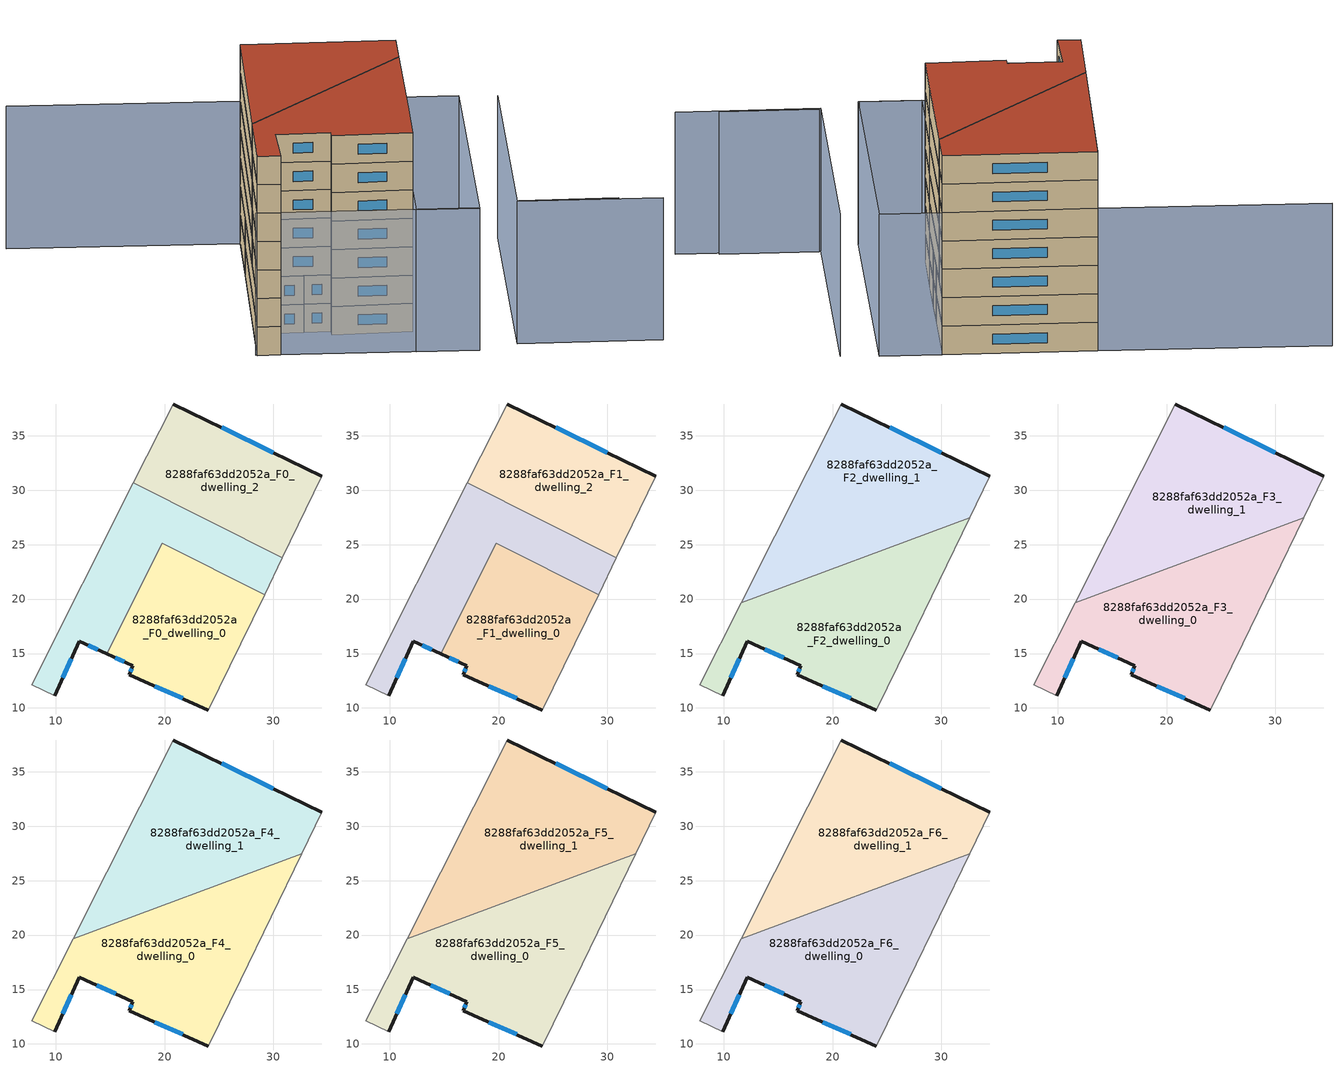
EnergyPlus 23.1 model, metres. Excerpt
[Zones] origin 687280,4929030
8288faf63dd2052a_F0_dwelling_0
 floor ground (EU_floor_Construction): 29.19,20.42 27,15.89 24.01,9.81 16.75,13.07 17.09,13.86 14.67,14.98 19.78,25.14 z0
 wall outside (EU_wall_Construction): 14.67,14.98 17.09,13.86 16.75,13.07 24.01,9.81 z0:3
 wall to 8288faf63dd2052a_F0_dwelling_1 (EU_wall_Construction): 29.19,20.42 19.78,25.14 14.67,14.98 z0:3
 wall adiabatic (EU_wall_Construction): 24.01,9.81 27,15.89 29.19,20.42 z0:3
 window (EU_Window_Construction): 15.46,14.62 16.31,14.23 / 19.11,12.01 21.65,10.87 / 16.98,13.61 16.86,13.33 z0.98:2.02
8288faf63dd2052a_F0_dwelling_1
 floor ground (EU_floor_Construction): 30.82,23.8 29.19,20.42 19.78,25.14 14.67,14.98 12.17,16.13 9.9,11.12 7.79,12.11 17.14,30.67 z0
 wall outside (EU_wall_Construction): 9.9,11.12 12.17,16.13 14.67,14.98 z0:3
 wall adiabatic (EU_wall_Construction): 17.14,30.67 7.79,12.11 9.9,11.12 / 29.19,20.42 30.82,23.8 z0:3
 wall to 8288faf63dd2052a_F0_dwelling_2 (EU_wall_Construction): 30.82,23.8 17.14,30.67 z0:3
 window (EU_Window_Construction): 12.99,15.76 13.86,15.35 / 10.64,12.75 11.44,14.5 z0.98:2.02
8288faf63dd2052a_F0_dwelling_2
 floor ground (EU_floor_Construction): 34.44,31.29 30.82,23.8 17.14,30.67 20.79,37.92 z0
 wall outside (EU_wall_Construction): 34.44,31.29 20.79,37.92 z0:3
 wall adiabatic (EU_wall_Construction): 20.79,37.92 17.14,30.67 / 30.82,23.8 34.44,31.29 z0:3
 window (EU_Window_Construction): 30,33.45 25.23,35.77 z0.98:2.02
8288faf63dd2052a_F1_dwelling_0
 floor to 8288faf63dd2052a_F0_dwelling_0 (EU_floor_Construction): 29.19,20.42 27,15.89 24.01,9.81 16.75,13.07 17.09,13.86 14.67,14.98 19.78,25.14 z3
 wall outside (EU_wall_Construction): 14.67,14.98 17.09,13.86 16.75,13.07 24.01,9.81 z3:6
 wall to 8288faf63dd2052a_F1_dwelling_1 (EU_wall_Construction): 29.19,20.42 19.78,25.14 14.67,14.98 z3:6
 wall adiabatic (EU_wall_Construction): 24.01,9.81 27,15.89 29.19,20.42 z3:6
 window (EU_Window_Construction): 15.46,14.62 16.31,14.23 / 19.11,12.01 21.65,10.87 / 16.98,13.61 16.86,13.33 z3.98:5.02
8288faf63dd2052a_F1_dwelling_1
 floor to 8288faf63dd2052a_F0_dwelling_1 (EU_floor_Construction): 30.82,23.8 29.19,20.42 19.78,25.14 14.67,14.98 12.17,16.13 9.9,11.12 7.79,12.11 17.14,30.67 z3
 wall outside (EU_wall_Construction): 9.9,11.12 12.17,16.13 14.67,14.98 z3:6
 wall adiabatic (EU_wall_Construction): 17.14,30.67 7.79,12.11 9.9,11.12 / 29.19,20.42 30.82,23.8 z3:6
 wall to 8288faf63dd2052a_F1_dwelling_2 (EU_wall_Construction): 30.82,23.8 17.14,30.67 z3:6
 window (EU_Window_Construction): 12.99,15.76 13.86,15.35 / 10.64,12.75 11.44,14.5 z3.98:5.02
8288faf63dd2052a_F1_dwelling_2
 floor to 8288faf63dd2052a_F0_dwelling_2 (EU_floor_Construction): 34.44,31.29 30.82,23.8 17.14,30.67 20.79,37.92 z3
 wall outside (EU_wall_Construction): 34.44,31.29 20.79,37.92 z3:6
 wall adiabatic (EU_wall_Construction): 20.79,37.92 17.14,30.67 / 30.82,23.8 34.44,31.29 z3:6
 window (EU_Window_Construction): 30,33.45 25.23,35.77 z3.98:5.02
8288faf63dd2052a_F2_dwelling_0
 floor to 8288faf63dd2052a_F1_dwelling_0 (EU_floor_Construction): 29.19,20.42 27,15.89 24.01,9.81 16.75,13.07 17.09,13.86 14.67,14.98 18.27,22.15 22.57,23.74 z6
 floor to 8288faf63dd2052a_F1_dwelling_1 (EU_floor_Construction): 30.82,23.8 29.19,20.42 22.57,23.74 27.37,25.53 z6; 18.27,22.15 14.67,14.98 12.17,16.13 9.9,11.12 7.79,12.11 11.6,19.66 z6
 floor to 8288faf63dd2052a_F1_dwelling_2 (EU_floor_Construction): 32.6,27.48 30.82,23.8 27.37,25.53 z6
 wall outside (EU_wall_Construction): 9.9,11.12 12.17,16.13 17.09,13.86 16.75,13.07 24.01,9.81 z6:9
 wall adiabatic (EU_wall_Construction): 11.6,19.66 7.79,12.11 9.9,11.12 / 24.01,9.81 27,15.89 32.6,27.48 z6:9
 wall to 8288faf63dd2052a_F2_dwelling_1 (EU_wall_Construction): 32.6,27.48 11.6,19.66 z6:9
 window (EU_Window_Construction): 13.77,15.39 15.49,14.6 / 10.64,12.75 11.44,14.5 / 19.11,12.01 21.65,10.87 / 16.98,13.61 16.86,13.33 z6.98:8.02
8288faf63dd2052a_F2_dwelling_1
 floor to 8288faf63dd2052a_F1_dwelling_2 (EU_floor_Construction): 34.44,31.29 32.6,27.48 27.37,25.53 17.14,30.67 20.79,37.92 z6
 floor to 8288faf63dd2052a_F1_dwelling_1 (EU_floor_Construction): 27.37,25.53 22.57,23.74 19.78,25.14 18.27,22.15 11.6,19.66 17.14,30.67 z6
 floor to 8288faf63dd2052a_F1_dwelling_0 (EU_floor_Construction): 22.57,23.74 18.27,22.15 19.78,25.14 z6
 wall outside (EU_wall_Construction): 34.44,31.29 20.79,37.92 z6:9
 wall adiabatic (EU_wall_Construction): 20.79,37.92 11.6,19.66 / 32.6,27.48 34.44,31.29 z6:9
 window (EU_Window_Construction): 30,33.45 25.23,35.77 z6.98:8.02
8288faf63dd2052a_F3_dwelling_0
 floor to 8288faf63dd2052a_F2_dwelling_0 (EU_floor_Construction): 32.6,27.48 27,15.89 24.01,9.81 16.75,13.07 17.09,13.86 12.17,16.13 9.9,11.12 7.79,12.11 11.6,19.66 z9
 wall outside (EU_wall_Construction): 9.9,11.12 12.17,16.13 17.09,13.86 16.75,13.07 24.01,9.81 z9:12
 wall adiabatic (EU_wall_Construction): 11.6,19.66 7.79,12.11 9.9,11.12 / 24.01,9.81 27,15.89 32.6,27.48 z9:12
 wall to 8288faf63dd2052a_F3_dwelling_1 (EU_wall_Construction): 32.6,27.48 11.6,19.66 z9:12
 window (EU_Window_Construction): 13.77,15.39 15.49,14.6 / 10.64,12.75 11.44,14.5 / 19.11,12.01 21.65,10.87 / 16.98,13.61 16.86,13.33 z9.98:11.02
8288faf63dd2052a_F3_dwelling_1
 floor to 8288faf63dd2052a_F2_dwelling_1 (EU_floor_Construction): 34.44,31.29 32.6,27.48 11.6,19.66 20.79,37.92 z9
 wall outside (EU_wall_Construction): 34.44,31.29 20.79,37.92 z9:12
 wall adiabatic (EU_wall_Construction): 20.79,37.92 11.6,19.66 / 32.6,27.48 34.44,31.29 z9:12
 window (EU_Window_Construction): 30,33.45 25.23,35.77 z9.98:11.02
8288faf63dd2052a_F4_dwelling_0
 floor to 8288faf63dd2052a_F3_dwelling_0 (EU_floor_Construction): 32.6,27.48 27,15.89 24.01,9.81 16.75,13.07 17.09,13.86 12.17,16.13 9.9,11.12 7.79,12.11 11.6,19.66 z12
 wall outside (EU_wall_Construction): 9.9,11.12 12.17,16.13 17.09,13.86 16.75,13.07 24.01,9.81 z12:15
 wall adiabatic (EU_wall_Construction): 11.6,19.66 7.79,12.11 9.9,11.12 / 24.01,9.81 27,15.89 32.6,27.48 z12:15
 wall to 8288faf63dd2052a_F4_dwelling_1 (EU_wall_Construction): 32.6,27.48 11.6,19.66 z12:15
 window (EU_Window_Construction): 13.77,15.39 15.49,14.6 / 10.64,12.75 11.44,14.5 / 19.11,12.01 21.65,10.87 / 16.98,13.61 16.86,13.33 z12.98:14.02
8288faf63dd2052a_F4_dwelling_1
 floor to 8288faf63dd2052a_F3_dwelling_1 (EU_floor_Construction): 34.44,31.29 32.6,27.48 11.6,19.66 20.79,37.92 z12
 wall outside (EU_wall_Construction): 34.44,31.29 20.79,37.92 z12:15
 wall adiabatic (EU_wall_Construction): 20.79,37.92 11.6,19.66 / 32.6,27.48 34.44,31.29 z12:15
 window (EU_Window_Construction): 30,33.45 25.23,35.77 z12.98:14.02
8288faf63dd2052a_F5_dwelling_0
 floor to 8288faf63dd2052a_F4_dwelling_0 (EU_floor_Construction): 32.6,27.48 27,15.89 24.01,9.81 16.75,13.07 17.09,13.86 12.17,16.13 9.9,11.12 7.79,12.11 11.6,19.66 z15
 wall outside (EU_wall_Construction): 9.9,11.12 12.17,16.13 17.09,13.86 16.75,13.07 24.01,9.81 z15:18
 wall adiabatic (EU_wall_Construction): 11.6,19.66 7.79,12.11 9.9,11.12 / 24.01,9.81 27,15.89 32.6,27.48 z15:18
 wall to 8288faf63dd2052a_F5_dwelling_1 (EU_wall_Construction): 32.6,27.48 11.6,19.66 z15:18
 window (EU_Window_Construction): 13.77,15.39 15.49,14.6 / 10.64,12.75 11.44,14.5 / 19.11,12.01 21.65,10.87 / 16.98,13.61 16.86,13.33 z15.98:17.02
8288faf63dd2052a_F5_dwelling_1
 floor to 8288faf63dd2052a_F4_dwelling_1 (EU_floor_Construction): 34.44,31.29 32.6,27.48 11.6,19.66 20.79,37.92 z15
 wall outside (EU_wall_Construction): 34.44,31.29 20.79,37.92 z15:18
 wall adiabatic (EU_wall_Construction): 20.79,37.92 11.6,19.66 / 32.6,27.48 34.44,31.29 z15:18
 window (EU_Window_Construction): 30,33.45 25.23,35.77 z15.98:17.02
8288faf63dd2052a_F6_dwelling_0
 floor to 8288faf63dd2052a_F5_dwelling_0 (EU_floor_Construction): 32.6,27.48 27,15.89 24.01,9.81 16.75,13.07 17.09,13.86 12.17,16.13 9.9,11.12 7.79,12.11 11.6,19.66 z18
 wall outside (EU_wall_Construction): 9.9,11.12 12.17,16.13 17.09,13.86 16.75,13.07 24.01,9.81 z18:21
 wall adiabatic (EU_wall_Construction): 11.6,19.66 7.79,12.11 9.9,11.12 / 24.01,9.81 27,15.89 32.6,27.48 z18:21
 wall to 8288faf63dd2052a_F6_dwelling_1 (EU_wall_Construction): 32.6,27.48 11.6,19.66 z18:21
 window (EU_Window_Construction): 13.77,15.39 15.49,14.6 / 10.64,12.75 11.44,14.5 / 19.11,12.01 21.65,10.87 / 16.98,13.61 16.86,13.33 z18.98:20.02
 roof outside (EU_roof_Construction): 27,15.89 32.6,27.48 11.6,19.66 7.79,12.11 9.9,11.12 12.17,16.13 17.09,13.86 16.75,13.07 24.01,9.81 z21
8288faf63dd2052a_F6_dwelling_1
 floor to 8288faf63dd2052a_F5_dwelling_1 (EU_floor_Construction): 34.44,31.29 32.6,27.48 11.6,19.66 20.79,37.92 z18
 wall outside (EU_wall_Construction): 34.44,31.29 20.79,37.92 z18:21
 wall adiabatic (EU_wall_Construction): 20.79,37.92 11.6,19.66 / 32.6,27.48 34.44,31.29 z18:21
 window (EU_Window_Construction): 30,33.45 25.23,35.77 z18.98:20.02
 roof outside (EU_roof_Construction): 32.6,27.48 34.44,31.29 20.79,37.92 11.6,19.66 z21
shading: 31.55,2.24 40.35,-2.04 / 7.71,12.21 27.18,2.58 / 44.15,-4.14 31.34,2.1 / 31.34,2.1 43.29,26.64 / 0.32,48.23 20.79,37.92 / 21.73,5.18 34.44,31.29 / 34.44,31.29 40.01,28.58 / 40.01,28.58 27.3,2.47 / 27.3,2.47 21.73,5.18 z0:15
[Building]
EU S2 Campaign: North Axis=0; Terrain=City; Solar Distribution=FullExterior
[Site:Location]
Bologna: Latitude=44.5; Longitude=11.25; Time Zone=1; Elevation=37
[SizingPeriod:WeatherFileDays]
AnnualSizingPeriod: Begin Month=1; Begin Day of Month=1; End Month=12; End Day of Month=31; Day of Week for Start Day=Monday; Use Weather File Daylight Saving Period=No; Use Weather File Rain and Snow Indicators=No
[MATERIAL]
EU_InternalMass_Material: Roughness=MediumRough; Thickness=0.1; Conductivity=1; Density=1800; Specific Heat=900; Thermal Absorptance=0.9; Solar Absorptance=0.7; Visible Absorptance=0.7
[MATERIAL:NOMASS] Roughness=MediumRough; Thermal Absorptance=0.9; Solar Absorptance=0.7; Visible Absorptance=0.7
Name | Thermal Resistance
EU_wall_NoMass | 0.905828
EU_roof_NoMass | 0.37593
EU_floor_NoMass | 0.67114
[WINDOWMATERIAL:SIMPLEGLAZINGSYSTEM]
EU_Window_SimpleGlazing: UFactor=4.52486; Solar Heat Gain Coefficient=0.85; Visible Transmittance=0.85
[CONSTRUCTION]
EU_wall_Construction: EU_wall_NoMass
EU_roof_Construction: EU_roof_NoMass
EU_floor_Construction: EU_floor_NoMass
EU_InternalMass_Construction: EU_InternalMass_Material
EU_Window_Construction: EU_Window_SimpleGlazing
[ZONE] Type=1; Multiplier=1; Ceiling Height=autocalculate; Floor Area=autocalculate; Part of Total Floor Area=Yes
Name | Volume
8288faf63dd2052a_F0_dwelling_0; 8288faf63dd2052a_F1_dwelling_0 | 375.916
8288faf63dd2052a_F2_dwelling_0; 8288faf63dd2052a_F3_dwelling_0; 8288faf63dd2052a_F4_dwelling_0; 8288faf63dd2052a_F5_dwelling_0; 8288faf63dd2052a_F6_dwelling_0 | 563.843
8288faf63dd2052a_F0_dwelling_1; 8288faf63dd2052a_F1_dwelling_1 | 375.921
8288faf63dd2052a_F2_dwelling_1; 8288faf63dd2052a_F3_dwelling_1; 8288faf63dd2052a_F4_dwelling_1; 8288faf63dd2052a_F5_dwelling_1; 8288faf63dd2052a_F6_dwelling_1 | 563.895
8288faf63dd2052a_F0_dwelling_2; 8288faf63dd2052a_F1_dwelling_2 | 375.918
[INTERNALMASS] Construction=EU_InternalMass_Construction
Name | Zone or ZoneList | Surface Area
8288faf63dd2052a_F0_dwelling_0_EU_InternalMass | 8288faf63dd2052a_F0_dwelling_0 | 125.307
8288faf63dd2052a_F0_dwelling_1_EU_InternalMass | 8288faf63dd2052a_F0_dwelling_1 | 125.307
8288faf63dd2052a_F0_dwelling_2_EU_InternalMass | 8288faf63dd2052a_F0_dwelling_2 | 125.305
8288faf63dd2052a_F1_dwelling_0_EU_InternalMass | 8288faf63dd2052a_F1_dwelling_0 | 125.307
8288faf63dd2052a_F1_dwelling_1_EU_InternalMass | 8288faf63dd2052a_F1_dwelling_1 | 125.307
8288faf63dd2052a_F1_dwelling_2_EU_InternalMass | 8288faf63dd2052a_F1_dwelling_2 | 125.305
8288faf63dd2052a_F2_dwelling_0_EU_InternalMass | 8288faf63dd2052a_F2_dwelling_0 | 187.947
8288faf63dd2052a_F2_dwelling_1_EU_InternalMass | 8288faf63dd2052a_F2_dwelling_1 | 187.965
8288faf63dd2052a_F3_dwelling_0_EU_InternalMass | 8288faf63dd2052a_F3_dwelling_0 | 187.947
8288faf63dd2052a_F3_dwelling_1_EU_InternalMass | 8288faf63dd2052a_F3_dwelling_1 | 187.965
8288faf63dd2052a_F4_dwelling_0_EU_InternalMass | 8288faf63dd2052a_F4_dwelling_0 | 187.947
8288faf63dd2052a_F4_dwelling_1_EU_InternalMass | 8288faf63dd2052a_F4_dwelling_1 | 187.965
8288faf63dd2052a_F5_dwelling_0_EU_InternalMass | 8288faf63dd2052a_F5_dwelling_0 | 187.947
8288faf63dd2052a_F5_dwelling_1_EU_InternalMass | 8288faf63dd2052a_F5_dwelling_1 | 187.965
8288faf63dd2052a_F6_dwelling_0_EU_InternalMass | 8288faf63dd2052a_F6_dwelling_0 | 187.947
8288faf63dd2052a_F6_dwelling_1_EU_InternalMass | 8288faf63dd2052a_F6_dwelling_1 | 187.965
[OTHEREQUIPMENT] Fuel Type=Electricity; Design Level Calculation Method=Watts/Area; Power per Zone Floor Area=1; Fraction Latent=0; Fraction Radiant=0; Fraction Lost=0; Carbon Dioxide Generation Rate=0; EndUse Subcategory=EU_Step8_InternalGains
Name | Zone or ZoneList or Space or SpaceList | Schedule
EU_Step8_InternalGain_8288faf63dd2052a_F0_dwelling_0_f000 | 8288faf63dd2052a_F0_dwelling_0 | EU_Step8_GainSchedule_8288faf63dd2052a_F0_dwelling_0_f000
EU_Step8_InternalGain_8288faf63dd2052a_F0_dwelling_1_f000 | 8288faf63dd2052a_F0_dwelling_1 | EU_Step8_GainSchedule_8288faf63dd2052a_F0_dwelling_1_f000
EU_Step8_InternalGain_8288faf63dd2052a_F0_dwelling_2_f000 | 8288faf63dd2052a_F0_dwelling_2 | EU_Step8_GainSchedule_8288faf63dd2052a_F0_dwelling_2_f000
EU_Step8_InternalGain_8288faf63dd2052a_F1_dwelling_0_f000 | 8288faf63dd2052a_F1_dwelling_0 | EU_Step8_GainSchedule_8288faf63dd2052a_F1_dwelling_0_f000
EU_Step8_InternalGain_8288faf63dd2052a_F1_dwelling_1_f000 | 8288faf63dd2052a_F1_dwelling_1 | EU_Step8_GainSchedule_8288faf63dd2052a_F1_dwelling_1_f000
EU_Step8_InternalGain_8288faf63dd2052a_F1_dwelling_2_f000 | 8288faf63dd2052a_F1_dwelling_2 | EU_Step8_GainSchedule_8288faf63dd2052a_F1_dwelling_2_f000
EU_Step8_InternalGain_8288faf63dd2052a_F2_dwelling_0_f000 | 8288faf63dd2052a_F2_dwelling_0 | EU_Step8_GainSchedule_8288faf63dd2052a_F2_dwelling_0_f000
EU_Step8_InternalGain_8288faf63dd2052a_F2_dwelling_1_f000 | 8288faf63dd2052a_F2_dwelling_1 | EU_Step8_GainSchedule_8288faf63dd2052a_F2_dwelling_1_f000
EU_Step8_InternalGain_8288faf63dd2052a_F3_dwelling_0_f000 | 8288faf63dd2052a_F3_dwelling_0 | EU_Step8_GainSchedule_8288faf63dd2052a_F3_dwelling_0_f000
EU_Step8_InternalGain_8288faf63dd2052a_F3_dwelling_1_f000 | 8288faf63dd2052a_F3_dwelling_1 | EU_Step8_GainSchedule_8288faf63dd2052a_F3_dwelling_1_f000
EU_Step8_InternalGain_8288faf63dd2052a_F4_dwelling_0_f000 | 8288faf63dd2052a_F4_dwelling_0 | EU_Step8_GainSchedule_8288faf63dd2052a_F4_dwelling_0_f000
EU_Step8_InternalGain_8288faf63dd2052a_F4_dwelling_1_f000 | 8288faf63dd2052a_F4_dwelling_1 | EU_Step8_GainSchedule_8288faf63dd2052a_F4_dwelling_1_f000
EU_Step8_InternalGain_8288faf63dd2052a_F5_dwelling_0_f000 | 8288faf63dd2052a_F5_dwelling_0 | EU_Step8_GainSchedule_8288faf63dd2052a_F5_dwelling_0_f000
EU_Step8_InternalGain_8288faf63dd2052a_F5_dwelling_1_f000 | 8288faf63dd2052a_F5_dwelling_1 | EU_Step8_GainSchedule_8288faf63dd2052a_F5_dwelling_1_f000
EU_Step8_InternalGain_8288faf63dd2052a_F6_dwelling_0_f000 | 8288faf63dd2052a_F6_dwelling_0 | EU_Step8_GainSchedule_8288faf63dd2052a_F6_dwelling_0_f000
EU_Step8_InternalGain_8288faf63dd2052a_F6_dwelling_1_f000 | 8288faf63dd2052a_F6_dwelling_1 | EU_Step8_GainSchedule_8288faf63dd2052a_F6_dwelling_1_f000
[ZONEVENTILATION:DESIGNFLOWRATE] Schedule=EU_AlwaysOn; Design Flow Rate Calculation Method=AirChanges/Hour; Air Changes per Hour=0.73129; Ventilation Type=Natural; Fan Pressure Rise=0; Fan Total Efficiency=1; Constant Term Coefficient=1; Temperature Term Coefficient=0; Velocity Term Coefficient=0; Velocity Squared Term Coefficient=0; Minimum Indoor Temperature=-100; Maximum Indoor Temperature=100; Delta Temperature=-100; Minimum Outdoor Temperature=-100; Maximum Outdoor Temperature=100; Maximum Wind Speed=40
Name | Zone or ZoneList or Space or SpaceList
EU_ConstantAir_8288faf63dd2052a_F0_dwelling_0 | 8288faf63dd2052a_F0_dwelling_0
EU_ConstantAir_8288faf63dd2052a_F0_dwelling_1 | 8288faf63dd2052a_F0_dwelling_1
EU_ConstantAir_8288faf63dd2052a_F0_dwelling_2 | 8288faf63dd2052a_F0_dwelling_2
EU_ConstantAir_8288faf63dd2052a_F1_dwelling_0 | 8288faf63dd2052a_F1_dwelling_0
EU_ConstantAir_8288faf63dd2052a_F1_dwelling_1 | 8288faf63dd2052a_F1_dwelling_1
EU_ConstantAir_8288faf63dd2052a_F1_dwelling_2 | 8288faf63dd2052a_F1_dwelling_2
EU_ConstantAir_8288faf63dd2052a_F2_dwelling_0 | 8288faf63dd2052a_F2_dwelling_0
EU_ConstantAir_8288faf63dd2052a_F2_dwelling_1 | 8288faf63dd2052a_F2_dwelling_1
EU_ConstantAir_8288faf63dd2052a_F3_dwelling_0 | 8288faf63dd2052a_F3_dwelling_0
EU_ConstantAir_8288faf63dd2052a_F3_dwelling_1 | 8288faf63dd2052a_F3_dwelling_1
EU_ConstantAir_8288faf63dd2052a_F4_dwelling_0 | 8288faf63dd2052a_F4_dwelling_0
EU_ConstantAir_8288faf63dd2052a_F4_dwelling_1 | 8288faf63dd2052a_F4_dwelling_1
EU_ConstantAir_8288faf63dd2052a_F5_dwelling_0 | 8288faf63dd2052a_F5_dwelling_0
EU_ConstantAir_8288faf63dd2052a_F5_dwelling_1 | 8288faf63dd2052a_F5_dwelling_1
EU_ConstantAir_8288faf63dd2052a_F6_dwelling_0 | 8288faf63dd2052a_F6_dwelling_0
EU_ConstantAir_8288faf63dd2052a_F6_dwelling_1 | 8288faf63dd2052a_F6_dwelling_1
[HVACTEMPLATE:THERMOSTAT] Constant Heating Setpoint=20; Constant Cooling Setpoint=50
EU_HeatOnly_8288faf63dd2052a_F0_dwelling_0; EU_HeatOnly_8288faf63dd2052a_F0_dwelling_1; EU_HeatOnly_8288faf63dd2052a_F0_dwelling_2; EU_HeatOnly_8288faf63dd2052a_F1_dwelling_0; EU_HeatOnly_8288faf63dd2052a_F1_dwelling_1; EU_HeatOnly_8288faf63dd2052a_F1_dwelling_2; EU_HeatOnly_8288faf63dd2052a_F2_dwelling_0; EU_HeatOnly_8288faf63dd2052a_F2_dwelling_1; EU_HeatOnly_8288faf63dd2052a_F3_dwelling_0; EU_HeatOnly_8288faf63dd2052a_F3_dwelling_1; EU_HeatOnly_8288faf63dd2052a_F4_dwelling_0; EU_HeatOnly_8288faf63dd2052a_F4_dwelling_1; EU_HeatOnly_8288faf63dd2052a_F5_dwelling_0; EU_HeatOnly_8288faf63dd2052a_F5_dwelling_1; EU_HeatOnly_8288faf63dd2052a_F6_dwelling_0; EU_HeatOnly_8288faf63dd2052a_F6_dwelling_1
[HVACTEMPLATE:ZONE:IDEALLOADSAIRSYSTEM] System Availability Schedule=EU_AlwaysOn; Maximum Heating Supply Air Temperature=50; Minimum Cooling Supply Air Temperature=13; Maximum Heating Supply Air Humidity Ratio=0.0156; Minimum Cooling Supply Air Humidity Ratio=0.0077; Heating Limit=NoLimit; Cooling Limit=NoLimit; Heating Availability Schedule=EU_AlwaysOn; Cooling Availability Schedule=EU_CoolingOff; Dehumidification Control Type=ConstantSensibleHeatRatio; Cooling Sensible Heat Ratio=0.7; Dehumidification Setpoint=60; Humidification Control Type=None; Humidification Setpoint=30; Outdoor Air Method=None; Outdoor Air Flow Rate per Person=0.00944; Outdoor Air Flow Rate per Zone Floor Area=0; Outdoor Air Flow Rate per Zone=0; Demand Controlled Ventilation Type=None; Outdoor Air Economizer Type=NoEconomizer; Heat Recovery Type=None; Sensible Heat Recovery Effectiveness=0.7; Latent Heat Recovery Effectiveness=0.65
Name | Template Thermostat
8288faf63dd2052a_F0_dwelling_0 | EU_HeatOnly_8288faf63dd2052a_F0_dwelling_0
8288faf63dd2052a_F0_dwelling_1 | EU_HeatOnly_8288faf63dd2052a_F0_dwelling_1
8288faf63dd2052a_F0_dwelling_2 | EU_HeatOnly_8288faf63dd2052a_F0_dwelling_2
8288faf63dd2052a_F1_dwelling_0 | EU_HeatOnly_8288faf63dd2052a_F1_dwelling_0
8288faf63dd2052a_F1_dwelling_1 | EU_HeatOnly_8288faf63dd2052a_F1_dwelling_1
8288faf63dd2052a_F1_dwelling_2 | EU_HeatOnly_8288faf63dd2052a_F1_dwelling_2
8288faf63dd2052a_F2_dwelling_0 | EU_HeatOnly_8288faf63dd2052a_F2_dwelling_0
8288faf63dd2052a_F2_dwelling_1 | EU_HeatOnly_8288faf63dd2052a_F2_dwelling_1
8288faf63dd2052a_F3_dwelling_0 | EU_HeatOnly_8288faf63dd2052a_F3_dwelling_0
8288faf63dd2052a_F3_dwelling_1 | EU_HeatOnly_8288faf63dd2052a_F3_dwelling_1
8288faf63dd2052a_F4_dwelling_0 | EU_HeatOnly_8288faf63dd2052a_F4_dwelling_0
8288faf63dd2052a_F4_dwelling_1 | EU_HeatOnly_8288faf63dd2052a_F4_dwelling_1
8288faf63dd2052a_F5_dwelling_0 | EU_HeatOnly_8288faf63dd2052a_F5_dwelling_0
8288faf63dd2052a_F5_dwelling_1 | EU_HeatOnly_8288faf63dd2052a_F5_dwelling_1
8288faf63dd2052a_F6_dwelling_0 | EU_HeatOnly_8288faf63dd2052a_F6_dwelling_0
8288faf63dd2052a_F6_dwelling_1 | EU_HeatOnly_8288faf63dd2052a_F6_dwelling_1
[SIZING:ZONE] Zone Cooling Design Supply Air Temperature Input Method=SupplyAirTemperature; Zone Cooling Design Supply Air Temperature=13; Zone Heating Design Supply Air Temperature Input Method=SupplyAirTemperature; Zone Heating Design Supply Air Temperature=50; Zone Cooling Design Supply Air Humidity Ratio=0.008; Zone Heating Design Supply Air Humidity Ratio=0.008; Cooling Design Air Flow Method=DesignDay; Cooling Design Air Flow Rate=0; Cooling Minimum Air Flow per Zone Floor Area=0.000762; Cooling Minimum Air Flow=0; Cooling Minimum Air Flow Fraction=0.2; Heating Design Air Flow Method=DesignDay; Heating Design Air Flow Rate=0; Heating Maximum Air Flow per Zone Floor Area=0.002032; Heating Maximum Air Flow=0.141576; Heating Maximum Air Flow Fraction=0.3; Account for Dedicated Outdoor Air System=No; Dedicated Outdoor Air System Control Strategy=NeutralSupplyAir; Dedicated Outdoor Air Low Setpoint Temperature for Design=autosize; Dedicated Outdoor Air High Setpoint Temperature for Design=autosize; Zone Load Sizing Method=Sensible Load Only No Latent Load; Zone Latent Cooling Design Supply Air Humidity Ratio Input Method=HumidityRatioDifference; Zone Cooling Design Supply Air Humidity Ratio Difference=0.005; Zone Latent Heating Design Supply Air Humidity Ratio Input Method=HumidityRatioDifference; Zone Humidification Design Supply Air Humidity Ratio Difference=0.005
8288faf63dd2052a_F0_dwelling_0; 8288faf63dd2052a_F0_dwelling_1; 8288faf63dd2052a_F0_dwelling_2; 8288faf63dd2052a_F1_dwelling_0; 8288faf63dd2052a_F1_dwelling_1; 8288faf63dd2052a_F1_dwelling_2; 8288faf63dd2052a_F2_dwelling_0; 8288faf63dd2052a_F2_dwelling_1; 8288faf63dd2052a_F3_dwelling_0; 8288faf63dd2052a_F3_dwelling_1; 8288faf63dd2052a_F4_dwelling_0; 8288faf63dd2052a_F4_dwelling_1; 8288faf63dd2052a_F5_dwelling_0; 8288faf63dd2052a_F5_dwelling_1; 8288faf63dd2052a_F6_dwelling_0; 8288faf63dd2052a_F6_dwelling_1
[SCHEDULE:CONSTANT]
Name | Hourly Value
EU_AlwaysOn | 1
EU_CoolingOff | 0
[SCHEDULE:FILE] Column Number=1; Rows to Skip at Top=0; Number of Hours of Data=8760; Column Separator=Comma; Interpolate to Timestep=No; Minutes per Item=60; Adjust Schedule for Daylight Savings=Yes
Name | File
EU_Step8_GainSchedule_8288faf63dd2052a_F0_dwelling_0_f000 | ../../schedules/8288faf63dd2052a/8288faf63dd2052a_F0_dwelling_0_f000_gain.csv
EU_Step8_GainSchedule_8288faf63dd2052a_F0_dwelling_1_f000 | ../../schedules/8288faf63dd2052a/8288faf63dd2052a_F0_dwelling_1_f000_gain.csv
EU_Step8_GainSchedule_8288faf63dd2052a_F0_dwelling_2_f000 | ../../schedules/8288faf63dd2052a/8288faf63dd2052a_F0_dwelling_2_f000_gain.csv
EU_Step8_GainSchedule_8288faf63dd2052a_F1_dwelling_0_f000 | ../../schedules/8288faf63dd2052a/8288faf63dd2052a_F1_dwelling_0_f000_gain.csv
EU_Step8_GainSchedule_8288faf63dd2052a_F1_dwelling_1_f000 | ../../schedules/8288faf63dd2052a/8288faf63dd2052a_F1_dwelling_1_f000_gain.csv
EU_Step8_GainSchedule_8288faf63dd2052a_F1_dwelling_2_f000 | ../../schedules/8288faf63dd2052a/8288faf63dd2052a_F1_dwelling_2_f000_gain.csv
EU_Step8_GainSchedule_8288faf63dd2052a_F2_dwelling_0_f000 | ../../schedules/8288faf63dd2052a/8288faf63dd2052a_F2_dwelling_0_f000_gain.csv
EU_Step8_GainSchedule_8288faf63dd2052a_F2_dwelling_1_f000 | ../../schedules/8288faf63dd2052a/8288faf63dd2052a_F2_dwelling_1_f000_gain.csv
EU_Step8_GainSchedule_8288faf63dd2052a_F3_dwelling_0_f000 | ../../schedules/8288faf63dd2052a/8288faf63dd2052a_F3_dwelling_0_f000_gain.csv
EU_Step8_GainSchedule_8288faf63dd2052a_F3_dwelling_1_f000 | ../../schedules/8288faf63dd2052a/8288faf63dd2052a_F3_dwelling_1_f000_gain.csv
EU_Step8_GainSchedule_8288faf63dd2052a_F4_dwelling_0_f000 | ../../schedules/8288faf63dd2052a/8288faf63dd2052a_F4_dwelling_0_f000_gain.csv
EU_Step8_GainSchedule_8288faf63dd2052a_F4_dwelling_1_f000 | ../../schedules/8288faf63dd2052a/8288faf63dd2052a_F4_dwelling_1_f000_gain.csv
EU_Step8_GainSchedule_8288faf63dd2052a_F5_dwelling_0_f000 | ../../schedules/8288faf63dd2052a/8288faf63dd2052a_F5_dwelling_0_f000_gain.csv
EU_Step8_GainSchedule_8288faf63dd2052a_F5_dwelling_1_f000 | ../../schedules/8288faf63dd2052a/8288faf63dd2052a_F5_dwelling_1_f000_gain.csv
EU_Step8_GainSchedule_8288faf63dd2052a_F6_dwelling_0_f000 | ../../schedules/8288faf63dd2052a/8288faf63dd2052a_F6_dwelling_0_f000_gain.csv
EU_Step8_GainSchedule_8288faf63dd2052a_F6_dwelling_1_f000 | ../../schedules/8288faf63dd2052a/8288faf63dd2052a_F6_dwelling_1_f000_gain.csv
